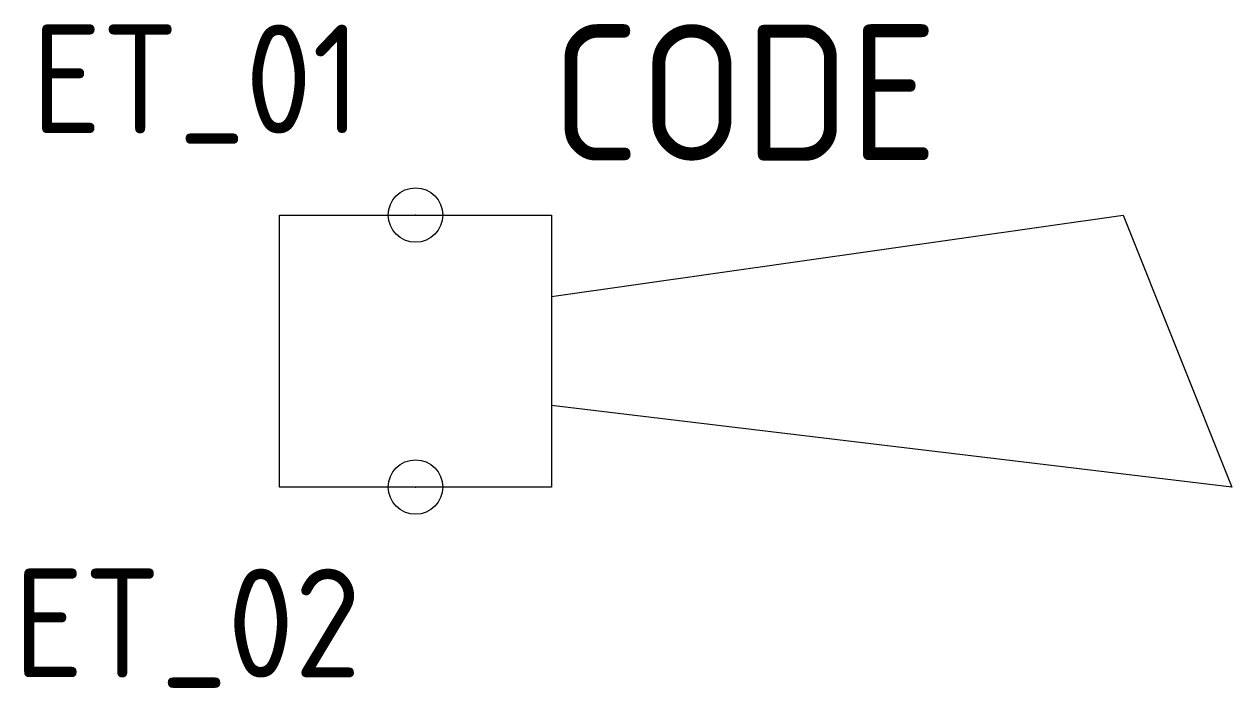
# Model space of a CAD drawing. Extents: x 412.8 to 435, y 283.8 to 296.
import ezdxf
from ezdxf.enums import TextEntityAlignment as Align

# ---------------------------------------------------------------- set-up
doc = ezdxf.new("R2010")
doc.units = 0
doc.header["$LTSCALE"] = 10
doc.header["$MEASUREMENT"] = 0
doc.header["$PDMODE"] = 32
doc.header["$PDSIZE"] = 1
doc.layers.get('0').update_dxf_attribs({"linetype": 'CONTINUOUS'})
for name, color, linetype in [('C', 7, 'CONTINUOUS'), ('TKST2', 2, 'CONTINUOUS'), ('TKST3', 1, 'CONTINUOUS')]:
    doc.layers.add(name, color=color, linetype=linetype)
doc.styles.get("Standard").update_dxf_attribs({"font": 'ISO8', "width": 1.2})

msp = doc.modelspace()

# ---------------------------------------------------------------- linework, layer by layer
for points in [[(417.5, 292.5), (422.5, 292.5), (422.5, 287.5), (417.5, 287.5), (417.5, 292.5)], [(422.5, 291), (433, 292.5), (435, 287.5), (422.5, 289)]]:
    msp.add_lwpolyline(points)
at = {"layer": 'C', "color": 1}
msp.add_point((420, 292.5), dxfattribs=at)
at = {"layer": 'C', "color": 2}
msp.add_point((420, 287.5), dxfattribs=at)

# ---------------------------------------------------------------- texts
at = {"layer": 'TKST2'}
msp.add_attdef('ET_01', text='', height=2, dxfattribs=at).set_placement((419, 294), align=Align.RIGHT)
msp.add_attdef('ET_02', text='', height=2, dxfattribs=at).set_placement((419, 286), align=Align.TOP_RIGHT)
at = {"layer": 'TKST3'}
msp.add_attdef('CODE', (422.5, 293.5), '-H', height=2.5, dxfattribs=at)

doc.saveas('drawing.dxf')
